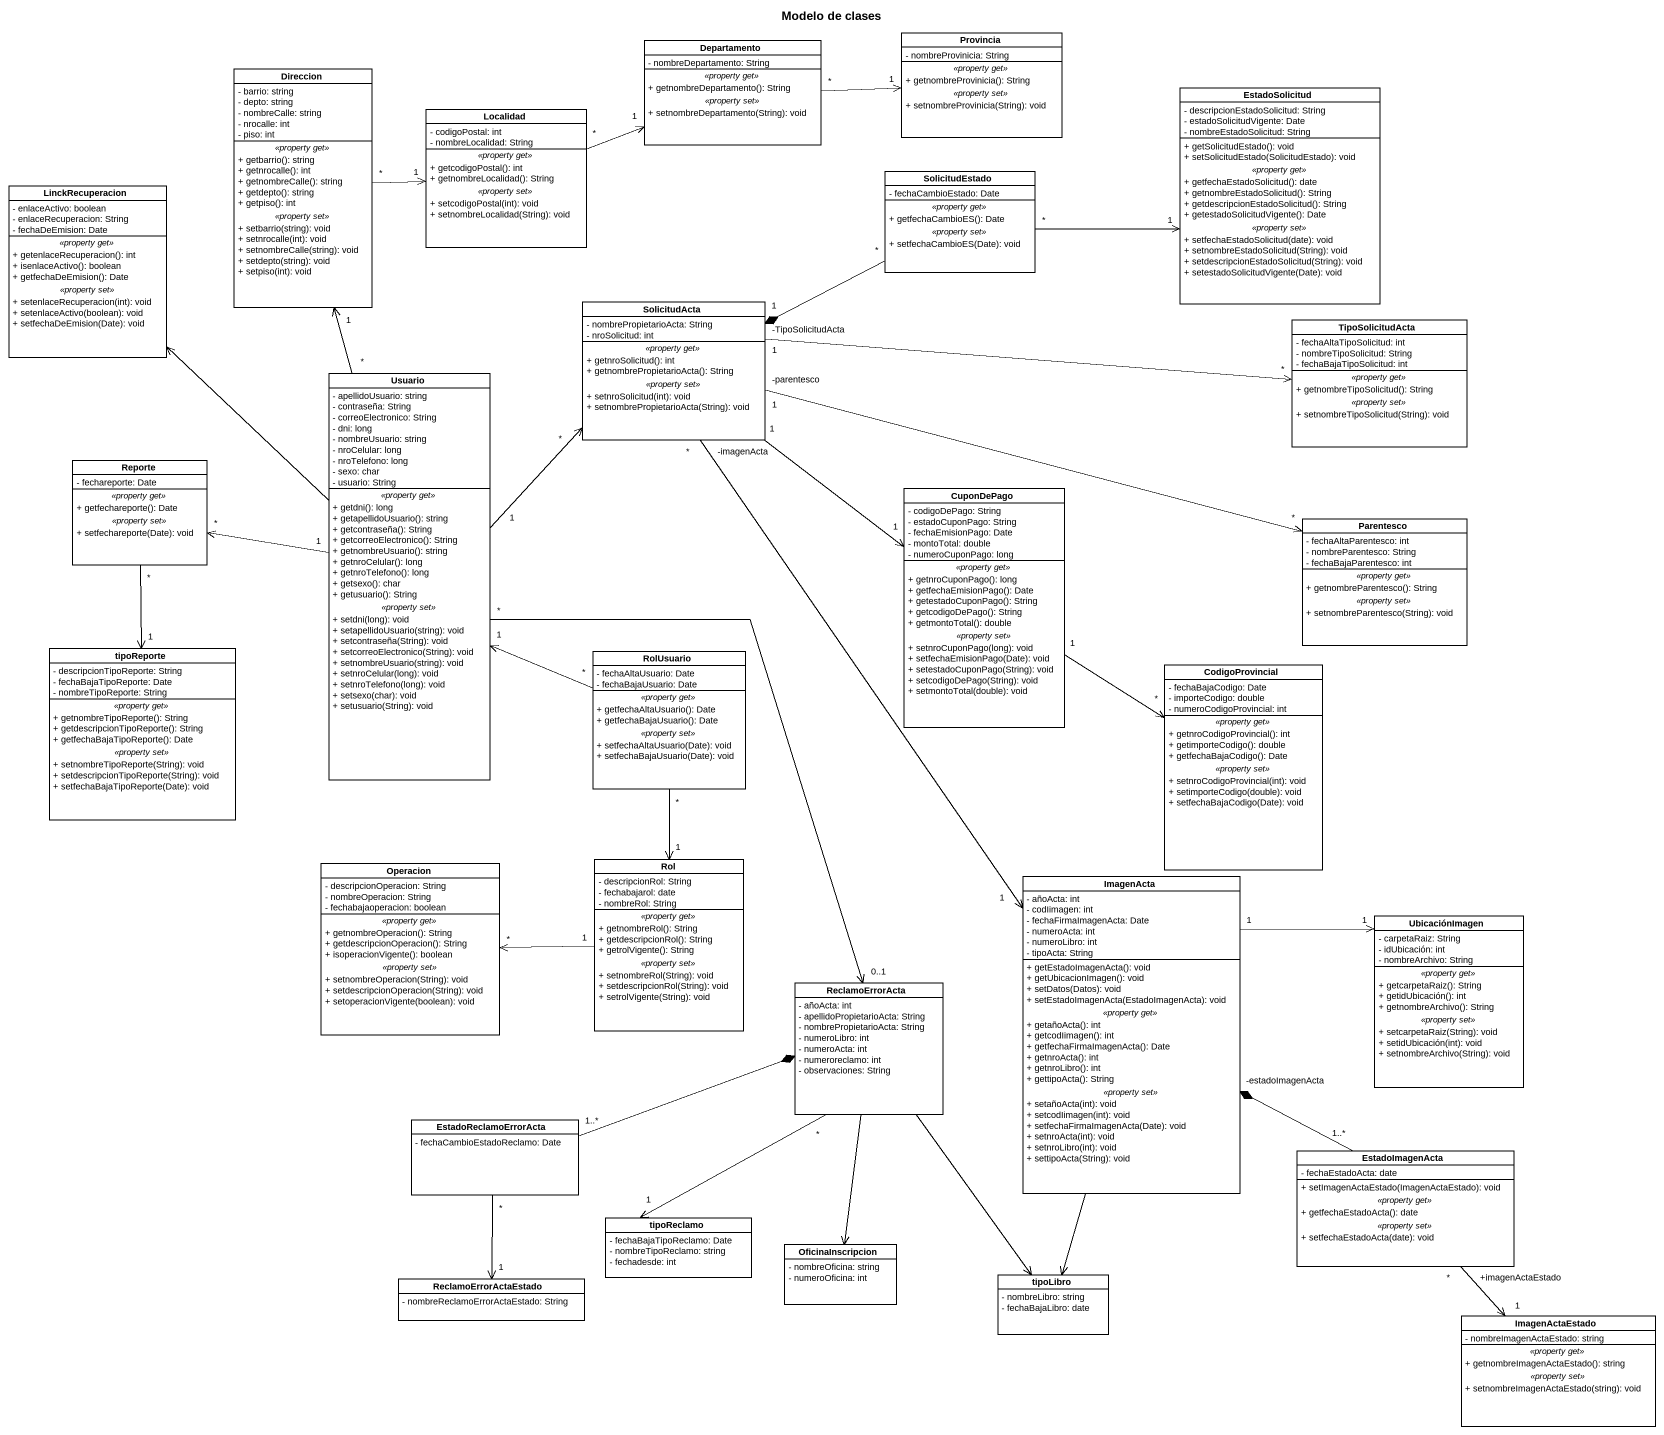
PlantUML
@startuml
title Modelo de clases
hide circle
hide empty members
skinparam classAttributeIconSize 0
class Departamento {
  - nombreDepartamento: String
  .. <<property get>> ..
  + getnombreDepartamento(): String
  .. <<property set>> ..
  + setnombreDepartamento(String): void
}
class Provincia {
  - nombreProvinicia: String
  .. <<property get>> ..
  + getnombreProvinicia(): String
  .. <<property set>> ..
  + setnombreProvinicia(String): void
}
class Direccion {
  - barrio: string
  - depto: string
  - nombreCalle: string
  - nrocalle: int
  - piso: int
  .. <<property get>> ..
  + getbarrio(): string
  + getnrocalle(): int
  + getnombreCalle(): string
  + getdepto(): string
  + getpiso(): int
  .. <<property set>> ..
  + setbarrio(string): void
  + setnrocalle(int): void
  + setnombreCalle(string): void
  + setdepto(string): void
  + setpiso(int): void
}
class EstadoSolicitud {
  - descripcionEstadoSolicitud: String
  - estadoSolicitudVigente: Date
  - nombreEstadoSolicitud: String
  --
  + getSolicitudEstado(): void
  + setSolicitudEstado(SolicitudEstado): void
  .. <<property get>> ..
  + getfechaEstadoSolicitud(): date
  + getnombreEstadoSolicitud(): String
  + getdescripcionEstadoSolicitud(): String
  + getestadoSolicitudVigente(): Date
  .. <<property set>> ..
  + setfechaEstadoSolicitud(date): void
  + setnombreEstadoSolicitud(String): void
  + setdescripcionEstadoSolicitud(String): void
  + setestadoSolicitudVigente(Date): void
}
class Localidad {
  - codigoPostal: int
  - nombreLocalidad: String
  .. <<property get>> ..
  + getcodigoPostal(): int
  + getnombreLocalidad(): String
  .. <<property set>> ..
  + setcodigoPostal(int): void
  + setnombreLocalidad(String): void
}
class LinckRecuperacion {
  - enlaceActivo: boolean
  - enlaceRecuperacion: String
  - fechaDeEmision: Date
  .. <<property get>> ..
  + getenlaceRecuperacion(): int
  + isenlaceActivo(): boolean
  + getfechaDeEmision(): Date
  .. <<property set>> ..
  + setenlaceRecuperacion(int): void
  + setenlaceActivo(boolean): void
  + setfechaDeEmision(Date): void
}
class SolicitudEstado {
  - fechaCambioEstado: Date
  .. <<property get>> ..
  + getfechaCambioES(): Date
  .. <<property set>> ..
  + setfechaCambioES(Date): void
}
class SolicitudActa {
  - nombrePropietarioActa: String
  - nroSolicitud: int
  .. <<property get>> ..
  + getnroSolicitud(): int
  + getnombrePropietarioActa(): String
  .. <<property set>> ..
  + setnroSolicitud(int): void
  + setnombrePropietarioActa(String): void
}
class TipoSolicitudActa {
  - fechaAltaTipoSolicitud: int
  - nombreTipoSolicitud: String
  - fechaBajaTipoSolicitud: int
  .. <<property get>> ..
  + getnombreTipoSolicitud(): String
  .. <<property set>> ..
  + setnombreTipoSolicitud(String): void
}
class Usuario {
  - apellidoUsuario: string
  - contraseña: String
  - correoElectronico: String
  - dni: long
  - nombreUsuario: string
  - nroCelular: long
  - nroTelefono: long
  - sexo: char
  - usuario: String
  .. <<property get>> ..
  + getdni(): long
  + getapellidoUsuario(): string
  + getcontraseña(): String
  + getcorreoElectronico(): String
  + getnombreUsuario(): string
  + getnroCelular(): long
  + getnroTelefono(): long
  + getsexo(): char
  + getusuario(): String
  .. <<property set>> ..
  + setdni(long): void
  + setapellidoUsuario(string): void
  + setcontraseña(String): void
  + setcorreoElectronico(String): void
  + setnombreUsuario(string): void
  + setnroCelular(long): void
  + setnroTelefono(long): void
  + setsexo(char): void
  + setusuario(String): void
}
class Reporte {
  - fechareporte: Date
  .. <<property get>> ..
  + getfechareporte(): Date
  .. <<property set>> ..
  + setfechareporte(Date): void
}
class CuponDePago {
  - codigoDePago: String
  - estadoCuponPago: String
  - fechaEmisionPago: Date
  - montoTotal: double
  - numeroCuponPago: long
  .. <<property get>> ..
  + getnroCuponPago(): long
  + getfechaEmisionPago(): Date
  + getestadoCuponPago(): String
  + getcodigoDePago(): String
  + getmontoTotal(): double
  .. <<property set>> ..
  + setnroCuponPago(long): void
  + setfechaEmisionPago(Date): void
  + setestadoCuponPago(String): void
  + setcodigoDePago(String): void
  + setmontoTotal(double): void
}
class Parentesco {
  - fechaAltaParentesco: int
  - nombreParentesco: String
  - fechaBajaParentesco: int
  .. <<property get>> ..
  + getnombreParentesco(): String
  .. <<property set>> ..
  + setnombreParentesco(String): void
}
class tipoReporte {
  - descripcionTipoReporte: String
  - fechaBajaTipoReporte: Date
  - nombreTipoReporte: String
  .. <<property get>> ..
  + getnombreTipoReporte(): String
  + getdescripcionTipoReporte(): String
  + getfechaBajaTipoReporte(): Date
  .. <<property set>> ..
  + setnombreTipoReporte(String): void
  + setdescripcionTipoReporte(String): void
  + setfechaBajaTipoReporte(Date): void
}
class RolUsuario {
  - fechaAltaUsuario: Date
  - fechaBajaUsuario: Date
  .. <<property get>> ..
  + getfechaAltaUsuario(): Date
  + getfechaBajaUsuario(): Date
  .. <<property set>> ..
  + setfechaAltaUsuario(Date): void
  + setfechaBajaUsuario(Date): void
}
class CodigoProvincial {
  - fechaBajaCodigo: Date
  - importeCodigo: double
  - numeroCodigoProvincial: int
  .. <<property get>> ..
  + getnroCodigoProvincial(): int
  + getimporteCodigo(): double
  + getfechaBajaCodigo(): Date
  .. <<property set>> ..
  + setnroCodigoProvincial(int): void
  + setimporteCodigo(double): void
  + setfechaBajaCodigo(Date): void
}
class Operacion {
  - descripcionOperacion: String
  - nombreOperacion: String
  - fechabajaoperacion: boolean
  .. <<property get>> ..
  + getnombreOperacion(): String
  + getdescripcionOperacion(): String
  + isoperacionVigente(): boolean
  .. <<property set>> ..
  + setnombreOperacion(String): void
  + setdescripcionOperacion(String): void
  + setoperacionVigente(boolean): void
}
class Rol {
  - descripcionRol: String
  - fechabajarol: date
  - nombreRol: String
  .. <<property get>> ..
  + getnombreRol(): String
  + getdescripcionRol(): String
  + getrolVigente(): String
  .. <<property set>> ..
  + setnombreRol(String): void
  + setdescripcionRol(String): void
  + setrolVigente(String): void
}
class ImagenActa {
  - añoActa: int
  - codIimagen: int
  - fechaFirmaImagenActa: Date
  - numeroActa: int
  - numeroLibro: int
  - tipoActa: String
  --
  + getEstadoImagenActa(): void
  + getUbicacionImagen(): void
  + setDatos(Datos): void
  + setEstadoImagenActa(EstadoImagenActa): void
  .. <<property get>> ..
  + getañoActa(): int
  + getcodIimagen(): int
  + getfechaFirmaImagenActa(): Date
  + getnroActa(): int
  + getnroLibro(): int
  + gettipoActa(): String
  .. <<property set>> ..
  + setañoActa(int): void
  + setcodIimagen(int): void
  + setfechaFirmaImagenActa(Date): void
  + setnroActa(int): void
  + setnroLibro(int): void
  + settipoActa(String): void
}
class UbicaciónImagen {
  - carpetaRaiz: String
  - idUbicación: int
  - nombreArchivo: String
  .. <<property get>> ..
  + getcarpetaRaiz(): String
  + getidUbicación(): int
  + getnombreArchivo(): String
  .. <<property set>> ..
  + setcarpetaRaiz(String): void
  + setidUbicación(int): void
  + setnombreArchivo(String): void
}
class ReclamoErrorActa {
  - añoActa: int
  - apellidoPropietarioActa: String
  - nombrePropietarioActa: String
  - numeroLibro: int
  - numeroActa: int
  - numeroreclamo: int
  - observaciones: String
}
class EstadoReclamoErrorActa {
  - fechaCambioEstadoReclamo: Date
}
class EstadoImagenActa {
  - fechaEstadoActa: date
  --
  + setImagenActaEstado(ImagenActaEstado): void
  .. <<property get>> ..
  + getfechaEstadoActa(): date
  .. <<property set>> ..
  + setfechaEstadoActa(date): void
}
class tipoReclamo {
  - fechaBajaTipoReclamo: Date
  - nombreTipoReclamo: string
  - fechadesde: int
}
class OficinaInscripcion {
  - nombreOficina: string
  - numeroOficina: int
}
class ReclamoErrorActaEstado {
  - nombreReclamoErrorActaEstado: String
}
class tipoLibro {
  - nombreLibro: string
  - fechaBajaLibro: date
}
class ImagenActaEstado {
  - nombreImagenActaEstado: string
  .. <<property get>> ..
  + getnombreImagenActaEstado(): string
  .. <<property set>> ..
  + setnombreImagenActaEstado(string): void
}
Departamento "*" -right-> "1" Provincia
Direccion "*" -right-> "1" Localidad
Localidad "*" -right-> "1" Departamento
SolicitudEstado "*" -right-> "1" EstadoSolicitud
SolicitudEstado "*" -left-* "1" SolicitudActa
SolicitudActa "-TipoSolicitudActa\n1" -right-> "*" TipoSolicitudActa
SolicitudActa "1" --> "1" CuponDePago
SolicitudActa "-parentesco\n1" -right-> "*" Parentesco
SolicitudActa "-imagenActa\n*" --> "1" ImagenActa
Usuario "*" -up-> "1" Direccion
Usuario -up-> LinckRecuperacion
Usuario "1" -up-> "*" SolicitudActa
Usuario "1" -left-> "*" Reporte
Usuario "*" --> "0..1" ReclamoErrorActa
Reporte "*" --> "1" tipoReporte
CuponDePago "1" --> "*" CodigoProvincial
RolUsuario "*" -left-> "1" Usuario
RolUsuario "*" --> "1" Rol
Rol "1" -left-> "*" Operacion
ImagenActa "1" -right-> "1" UbicaciónImagen
ImagenActa --> tipoLibro
ReclamoErrorActa "*" --> "1" tipoReclamo
ReclamoErrorActa --> OficinaInscripcion
ReclamoErrorActa --> tipoLibro
EstadoReclamoErrorActa "1..*" -right-* ReclamoErrorActa
EstadoReclamoErrorActa "*" --> "1" ReclamoErrorActaEstado
EstadoImagenActa "1..*" -up-* "-estadoImagenActa" ImagenActa
EstadoImagenActa "+imagenActaEstado\n*" --> "1" ImagenActaEstado
@enduml
